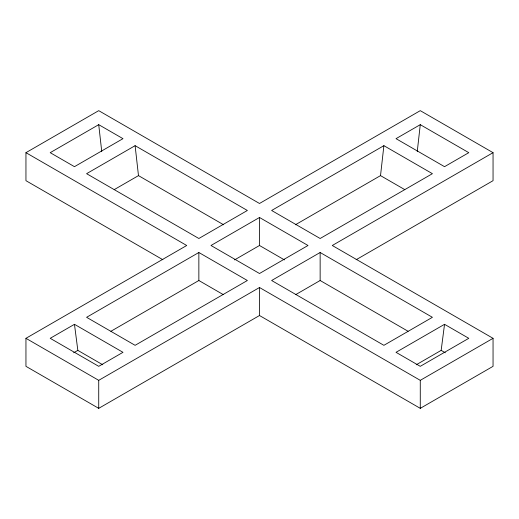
<?xml version="1.0" encoding="UTF-8"?>
<svg xmlns="http://www.w3.org/2000/svg" width="519" height="519" viewBox="0 0 519 519"><rect width="100%" height="100%" fill="white"/><g stroke="black" fill="none" stroke-linecap="round" stroke-linejoin="round"><path stroke-width="0.78" d="M295.363 224.792L380.518 175.623L383.891 145.67L432.405 173.677L320.145 238.493L271.632 210.48L383.891 145.67M417.263 151.464L420.273 124.664L468.793 152.67L444.536 166.677L396.016 138.664L420.273 124.664M416.212 364.786L441.163 350.377L444.536 324.31L468.793 338.317L420.273 366.33L396.016 352.323L444.536 324.31M162.856 259.721L25.95 180.683L25.95 152.67L98.727 110.657L259.5 203.48L420.273 110.657L493.05 152.67L493.05 180.683L356.144 259.721M98.727 124.664L50.207 152.67L74.464 166.677L122.984 138.664L98.727 124.664L101.737 151.464M135.109 145.67L86.595 173.677L198.855 238.493L247.368 210.48L135.109 145.67L138.482 175.623L223.637 224.792M114.219 189.63L138.482 175.623M493.05 152.67L332.277 245.493L493.05 338.317L493.05 366.33L420.273 408.343L259.5 315.52L98.727 408.343L25.95 366.33L25.95 338.317L186.723 245.493L25.95 152.67M74.464 324.31L50.207 338.317L98.727 366.33L122.984 352.323L74.464 324.31L77.837 350.377L102.788 364.786M198.855 252.5L86.595 317.31L135.109 345.323L247.368 280.507L198.855 252.5L198.855 280.507L110.904 331.284M259.5 217.487L210.986 245.493L259.5 273.507L308.014 245.493L259.5 217.487L259.5 245.493L234.549 259.902M73.679 352.777L77.837 350.377M25.95 338.317L98.727 380.336L259.5 287.513L420.273 380.336L493.05 338.317M320.145 252.5L271.632 280.507L383.891 345.323L432.405 317.31L320.145 252.5L320.145 280.507L408.096 331.284M295.888 294.513L320.145 280.507M380.518 175.623L404.781 189.63M259.5 245.493L284.451 259.902M441.163 350.377L445.321 352.777M198.855 280.507L223.112 294.513M420.273 380.336L420.273 408.343M259.5 287.513L259.5 315.52M98.727 380.336L98.727 408.343"/></g></svg>
